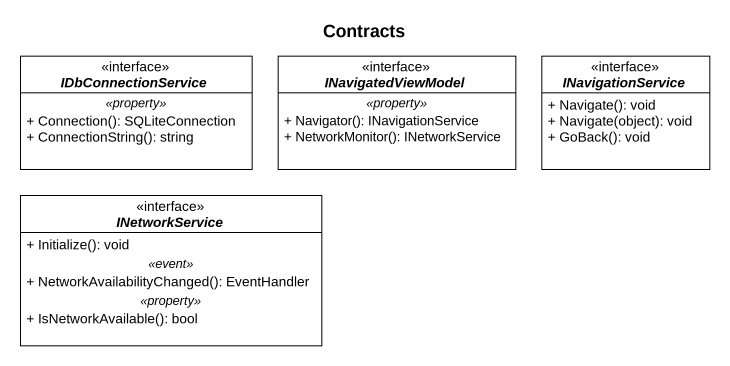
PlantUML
@startuml
title Contracts
hide circle
hide empty members
skinparam classAttributeIconSize 0
interface IDbConnectionService {
  .. <<property>> ..
  + Connection(): SQLiteConnection
  + ConnectionString(): string
}
interface INavigatedViewModel {
  .. <<property>> ..
  + Navigator(): INavigationService
  + NetworkMonitor(): INetworkService
}
interface INavigationService {
  + Navigate(): void
  + Navigate(object): void
  + GoBack(): void
}
interface INetworkService {
  + Initialize(): void
  .. <<event>> ..
  + NetworkAvailabilityChanged(): EventHandler
  .. <<property>> ..
  + IsNetworkAvailable(): bool
}
@enduml
